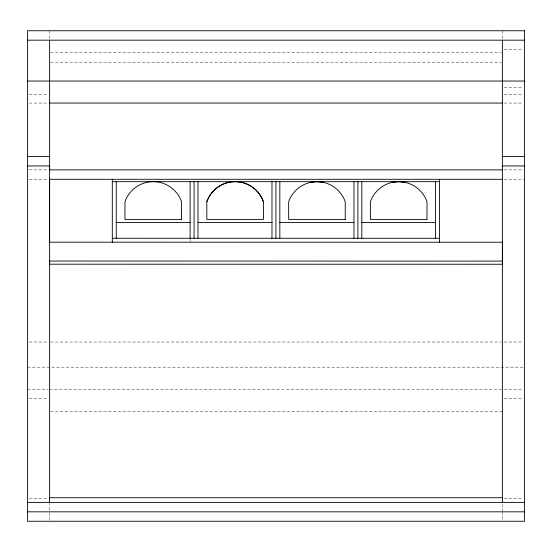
<?xml version="1.0" encoding="UTF-8"?>
<svg xmlns="http://www.w3.org/2000/svg" width="552" height="552" viewBox="0 0 552 552"><rect width="100%" height="100%" fill="white"/><g stroke="black" fill="none" stroke-linecap="round" stroke-linejoin="round"><path stroke-width="0.41" stroke-dasharray="2.76 2.07" d="M190.13 241.41L190.13 239.057M504.086 49.611L522.709 49.611M50.474 52.757L501.526 52.757M50.474 62.19L501.526 62.19M504.086 87.713L522.709 87.713M29.29 94.392L47.914 94.392M504.086 94.392L522.709 94.392M29.29 103.065L47.914 103.058M504.086 103.065L522.709 103.065M29.29 169.857L47.914 169.857M504.086 169.857L522.709 169.857M29.29 179.29L47.914 179.29M504.086 179.29L524.4 179.29M29.29 342.033L47.914 342.033M50.474 342.033L501.526 342.033M504.086 342.033L522.709 342.033M27.6 367.183L524.4 367.183M27.6 389.194L47.914 389.194M49.611 389.194L502.389 389.194M504.086 389.194L522.709 389.194M29.29 398.627L47.914 398.627M504.086 398.627L522.709 398.627M50.474 411.205L502.389 411.205M29.29 498.463L47.914 498.463M504.086 498.463L522.709 498.463M502.389 30.746L502.389 39.323M502.389 504.107L502.389 510.966M502.389 511.821L502.389 520.398M49.611 30.746L49.611 39.323M49.611 502.389L49.611 511.821M49.611 512.677L49.611 521.254"/><path stroke-width="0.83" d="M49.611 502.389L49.611 179.29L502.389 179.29M49.611 498.463L49.611 497.738L502.389 497.738M49.611 260.806L49.611 264.194L502.389 264.242L502.382 242.231L49.611 242.183L49.611 40.179M112.311 242.19L112.311 179.303M439.461 242.224L439.461 179.338M310.817 182.305L316.945 181.67L323.072 182.305M392.562 182.305L398.689 181.67L404.823 182.305M27.6 40.179L524.4 40.179M27.6 81.047L524.4 81.047M49.611 103.058L502.389 103.065M27.6 156.52L49.611 156.52M502.389 156.52L524.4 156.52M27.6 165.952L49.611 165.952L49.611 169.857L502.389 169.857M502.389 165.952L524.4 165.952M112.311 181.663L439.461 181.67M116.244 222.539L190.13 222.539M197.995 222.546L271.977 222.546M279.836 222.546L353.963 222.546M361.822 222.546L435.528 222.546M112.311 238.257L439.461 238.298M49.604 261.048L502.382 261.096M27.6 502.389L524.4 502.389M27.6 511.821L524.4 511.821M502.389 40.179L502.389 502.389M435.528 181.67L435.528 238.271M361.822 181.691L361.822 238.271M357.889 181.691L357.889 238.271M353.963 181.684L353.963 238.271M279.836 181.677L279.836 238.271M275.903 181.677L275.903 238.271M271.977 181.677L271.977 238.271M263.414 201.79L263.414 219.399L206.821 219.399L206.821 201.79A29.96 29.96 0 0 1 263.414 201.79A29.939 29.939 0 0 0 206.827 201.79M197.995 181.67L197.995 238.271M194.062 181.67L194.062 238.271M190.13 181.67L190.13 238.257M116.244 181.663L116.244 238.257M524.4 30.746L27.6 30.746L27.6 521.254L524.4 521.254L524.4 30.746M181.56 219.399L124.959 219.399L124.959 201.79A29.96 29.96 0 0 1 181.56 201.79L181.56 219.399M345.241 219.399L288.648 219.399L288.648 201.79A29.96 29.96 0 0 1 345.241 201.79L345.241 219.399M426.993 219.399L370.392 219.399L370.392 201.79A29.96 29.96 0 0 1 426.993 201.79L426.993 219.399"/></g></svg>
